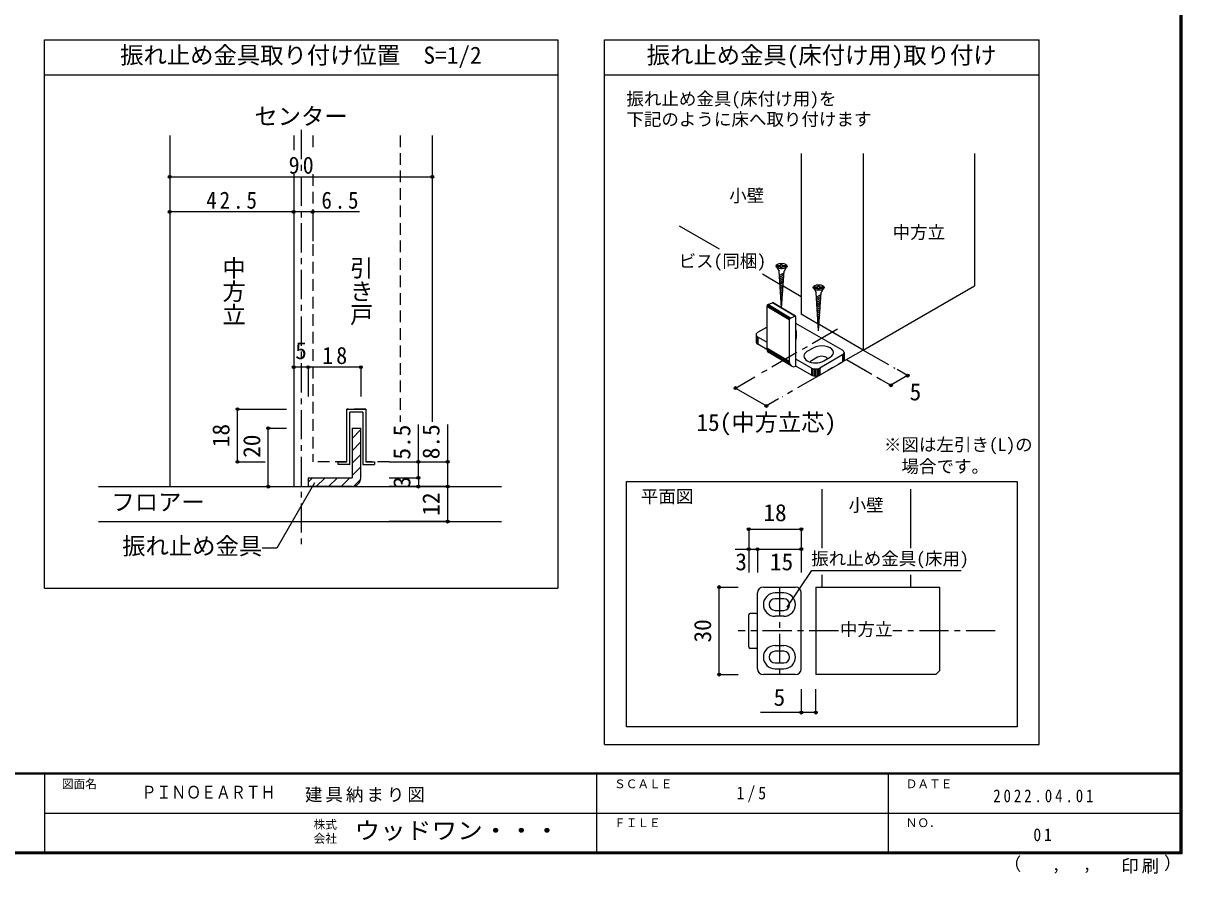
# Model space of a CAD drawing. Units: millimetres at full size, sheet at 1:5, with parts at other scales. Extents: x -973 to 977, y -718 to 696.
# Drawn here: x -17 to 977, y -718 to 11 of the extents above; entities that cross this region are included whole.
import ezdxf
from ezdxf.enums import TextEntityAlignment as Align

# ---------------------------------------------------------------- set-up
doc = ezdxf.new("R2010")
doc.units = ezdxf.units.MM
doc.header["$LTSCALE"] = 5
doc.header["$PDMODE"] = 32
doc.header["$PDSIZE"] = 2.5
doc.linetypes.add('CHAIN1', pattern=[8, 5, -1, 1, -1])
doc.linetypes.add('DASHED2', pattern=[3, 2, -1])
for name, color, linetype in [('0-6_扉', 6, 'Continuous'), ('0-7_金物', 7, 'Continuous'), ('0-A_文字', 3, 'Continuous'), ('0-B_寸法', 7, 'Continuous'), ('1-1_通り芯', 4, 'CHAIN1'), ('1-3_仕上げ', 2, 'Continuous'), ('1-4_枠', 3, 'Continuous'), ('1-6_扉', 7, 'DASHED2'), ('1-7_金物', 7, 'Continuous'), ('1-A_文字', 7, 'Continuous'), ('1-B_寸法', 7, 'Continuous'), ('F-0_補助線', 7, 'Continuous'), ('F-1_枠', 6, 'Continuous'), ('F-A_文字', 7, 'Continuous')]:
    doc.layers.add(name, color=color, linetype=linetype)
doc.styles.add('@ＭＳ ゴシック', font='')
doc.styles.add('ＭＳ ゴシック', font='')
doc.styles.get('@ＭＳ ゴシック').set_extended_font_data('@MS Gothic')
doc.styles.get('ＭＳ ゴシック').set_extended_font_data('MS Gothic')

msp = doc.modelspace()

# ---------------------------------------------------------------- linework, layer by layer
at = {"layer": '0-6_扉', "color": 2}
for p, q in [((650.484, -100.605), (650.484, -238.343)), ((703.517, -100.605), (703.517, -268.962)), ((798.976, -100.605), (798.976, -213.848)), ((703.517, -268.962), (798.976, -213.848)), ((664.981, -246.714), (650.484, -238.343)), ((703.517, -268.962), (665.706, -247.132))]:
    msp.add_line(p, q, dxfattribs=at)
at = {"layer": '0-6_扉', "color": 7}
for p, q in [((545.76, -162.571), (580.053, -182.371)), ((617.092, -203.755), (632.107, -212.424)), ((634.863, -214.015), (650.484, -223.034))]:
    msp.add_line(p, q, dxfattribs=at)
at = {"layer": '0-7_金物'}
for p, q in [((629.552, -198.241), (631.377, -201.401)), ((629.658, -196.469), (629.658, -197.503)), ((629.658, -196.469), (633.021, -196.469)), ((629.658, -197.503), (633.021, -197.503)), ((633.021, -194.953), (634.055, -194.953)), ((633.021, -196.469), (633.021, -194.953)), ((633.021, -199.019), (633.021, -197.503)), ((634.055, -196.469), (634.055, -194.953)), ((634.055, -196.469), (637.418, -196.469)), ((634.055, -197.503), (637.418, -197.503)), ((634.055, -199.019), (634.055, -197.503)), ((637.523, -198.241), (635.699, -201.401)), ((637.418, -197.503), (637.418, -196.469)), ((633.45, -232.703), (631.377, -201.401)), ((635.594, -202.975), (631.63, -205.22)), ((635.486, -204.603), (631.73, -206.73)), ((635.379, -206.232), (631.83, -208.241)), ((635.271, -207.86), (631.93, -209.751)), ((633.021, -199.019), (634.055, -199.019)), ((633.618, -232.803), (635.699, -201.401)), ((635.163, -209.488), (632.03, -211.261)), ((635.055, -211.116), (632.13, -212.772)), ((634.947, -212.744), (632.23, -214.282)), ((634.839, -214.372), (632.33, -215.793)), ((634.731, -216), (632.43, -217.303)), ((634.624, -217.628), (632.53, -218.814)), ((661.372, -216.612), (663.196, -219.772)), ((661.478, -214.84), (661.478, -215.874)), ((661.478, -214.84), (664.841, -214.84)), ((661.478, -215.874), (664.841, -215.874)), ((664.841, -213.324), (665.874, -213.324)), ((664.841, -214.84), (664.841, -213.324)), ((664.841, -217.39), (664.841, -215.874)), ((664.841, -217.39), (665.874, -217.39)), ((665.874, -214.84), (665.874, -213.324)), ((665.874, -214.84), (669.237, -214.84)), ((665.874, -215.874), (669.237, -215.874)), ((665.874, -217.39), (665.874, -215.874)), ((669.343, -216.612), (667.518, -219.772)), ((669.237, -215.874), (669.237, -214.84)), ((645.202, -239.862), (625.919, -228.371)), ((645.433, -239.873), (626.15, -228.382)), ((634.516, -219.257), (632.63, -220.324)), ((634.408, -220.885), (632.73, -221.834)), ((634.3, -222.513), (632.83, -223.345)), ((634.192, -224.141), (632.931, -224.855)), ((634.084, -225.769), (633.031, -226.366)), ((633.976, -227.397), (633.131, -227.876)), ((665.357, -252.391), (663.196, -219.772)), ((667.414, -221.346), (663.449, -223.591)), ((667.306, -222.975), (663.55, -225.101)), ((667.198, -224.603), (663.65, -226.612)), ((667.091, -226.231), (663.75, -228.122)), ((666.983, -227.859), (663.85, -229.633)), ((665.357, -252.391), (667.518, -219.772)), ((620.883, -231.529), (620.883, -267.253)), ((640.167, -243.02), (620.883, -231.529)), ((640.199, -242.726), (620.916, -231.235)), ((640.295, -242.425), (621.011, -230.934)), ((640.447, -242.137), (621.164, -230.646)), ((640.645, -241.882), (621.362, -230.391)), ((640.876, -241.676), (621.593, -230.186)), ((621.841, -230.045), (625.671, -228.438)), ((641.124, -241.536), (621.841, -230.045)), ((645.632, -239.962), (626.348, -228.471)), ((633.868, -229.025), (633.231, -229.386)), ((633.761, -230.654), (633.331, -230.897)), ((666.875, -229.487), (663.95, -231.143)), ((666.767, -231.115), (664.05, -232.653)), ((666.659, -232.743), (664.15, -234.164)), ((666.551, -234.372), (664.25, -235.674)), ((666.443, -236), (664.35, -237.185)), ((666.335, -237.628), (664.45, -238.695)), ((645.912, -282.828), (645.912, -240.609)), ((685.687, -269.05), (645.912, -246.086)), ((666.228, -239.256), (664.55, -240.206)), ((666.12, -240.884), (664.65, -241.716)), ((666.012, -242.512), (664.75, -243.226)), ((665.904, -244.14), (664.85, -244.737)), ((665.796, -245.768), (664.95, -246.247)), ((665.688, -247.397), (665.051, -247.758)), ((611.744, -255.782), (611.744, -261.905)), ((611.914, -256.529), (611.914, -262.653)), ((612.414, -257.225), (612.414, -263.349)), ((613.208, -253.74), (620.883, -249.309)), ((613.208, -257.823), (613.208, -263.947)), ((620.883, -262.254), (613.208, -257.823)), ((646.189, -252.72), (646.189, -258.844)), ((665.58, -249.025), (665.151, -249.268)), ((620.987, -268.438), (613.208, -263.947)), ((655.635, -270.07), (660.938, -267.009)), ((640.362, -280.342), (621.079, -268.852)), ((640.936, -281.668), (621.653, -270.177)), ((641.849, -282.63), (622.566, -271.14)), ((659.17, -284.359), (645.912, -276.704)), ((664.474, -275.174), (659.17, -278.235)), ((685.687, -273.132), (666.241, -284.359)), ((669.777, -278.235), (675.08, -275.174)), ((685.687, -273.132), (685.687, -279.256)), ((686.481, -272.534), (686.481, -278.658)), ((686.981, -271.838), (686.981, -277.962)), ((687.151, -271.091), (687.151, -277.215)), ((659.17, -290.483), (645.912, -282.828)), ((659.17, -284.359), (659.17, -290.483)), ((660.206, -284.818), (660.206, -290.942)), ((661.412, -285.106), (661.412, -291.23)), ((662.706, -285.205), (662.706, -291.328)), ((664, -285.106), (664, -291.23)), ((665.206, -284.818), (665.206, -290.942)), ((685.687, -279.256), (666.241, -290.483)), ((666.241, -284.359), (666.241, -290.483)), ((500.517, -381.712), (835.376, -381.712)), ((835.376, -381.712), (835.376, -591.831))]:
    msp.add_line(p, q, dxfattribs=at)
for points in [[(641.124, -241.536), (644.954, -239.929), (625.671, -228.438)], [(640.167, -243.02), (640.167, -278.743), (620.883, -267.253)], [(835.376, -591.831), (500.517, -591.831), (500.517, -381.712)]]:
    msp.add_lwpolyline(points, dxfattribs=at)
for centre in [(633.538, -196.986), (665.357, -215.357)]:
    msp.add_ellipse(centre, major_axis=(4.71, 0), ratio=0.5, dxfattribs=at)
for centre, major_axis, ratio, start_param, end_param in [((625.671, -229.521), (0.64, 1.074), 0.663414, 6.2296055, 7.0150037), ((621.841, -231.127), (0.64, 1.074), 0.663414, 0.7318184, 2.3026147), ((641.124, -242.618), (0.64, 1.074), 0.663414, 0.7318184, 2.3026147), ((644.954, -241.011), (0.64, 1.074), 0.663414, 5.4442074, 7.0150037), ((616.744, -255.782), (-5, 0), 0.57735, 5.4977871, 7.0685835), ((636.189, -252.72), (10, 0), 0.57735, 6.047146, 6.5192246), ((636.189, -258.844), (10, 0), 0.57735, 6.047146, 6.5192246), ((616.744, -261.905), (-5, 0), 0.57735, 6.2831853, 7.0685835), ((626.628, -264.842), (3.839, 6.443), 0.663414, 2.3026147, 3.0880129), ((668.009, -271.091), (10, 0), 0.57735, 5.4977871, 8.6393798), ((662.706, -274.153), (10, 0), 0.57735, 2.3561945, 5.4977871), ((668.009, -277.215), (5, 0), 0.57735, 0.2617994, 2.3561945), ((682.151, -271.091), (-5, 0), 0.57735, 2.3561945, 3.9269908), ((682.151, -277.215), (-5, 0), 0.57735, 2.3561945, 3.1415927), ((645.912, -276.333), (3.839, 6.443), 0.663414, 2.3026147, 3.873411), ((662.706, -280.277), (5, 0), 0.57735, 2.3561945, 2.7802255), ((662.706, -282.318), (-5, 0), 0.57735, 0.7853982, 2.3561945), ((662.706, -288.442), (-5, 0), 0.57735, 0.7853982, 2.3561945)]:
    msp.add_ellipse(centre, major_axis=major_axis, ratio=ratio, start_param=start_param, end_param=end_param, dxfattribs=at)
at = {"layer": '0-A_文字'}
for p, q in [((1.653, -473), (1.653, -3)), ((1.653, -3), (441.653, -3)), ((441.653, -3), (441.653, -473)), ((481.653, -3), (854.365, -3)), ((481.653, -607.133), (481.653, -3)), ((854.365, -607.133), (854.365, -3)), ((1.653, -33), (441.653, -33)), ((481.653, -33), (854.365, -33)), ((1.653, -473), (441.653, -473)), ((481.653, -607.133), (854.365, -607.133))]:
    msp.add_line(p, q, dxfattribs=at)
at = {"layer": '0-A_文字', "color": 4}
for p, q in [((638.374, -489.374), (659.598, -458.007)), ((659.598, -458.007), (787.586, -458.007))]:
    msp.add_line(p, q, dxfattribs=at)
at = {"layer": '0-B_寸法', "color": 4, "linetype": 'CHAIN1'}
for p, q in [((681.42, -251.101), (612.849, -290.691)), ((703.517, -268.962), (634.052, -309.067)), ((689.222, -277.215), (718.619, -294.187)), ((703.517, -268.962), (730.623, -284.612))]:
    msp.add_line(p, q, dxfattribs=at)
at = {"layer": '0-B_寸法', "color": 4}
for p, q in [((741.554, -290.923), (732.583, -285.743)), ((594.065, -301.535), (610.708, -291.926)), ((718.619, -294.187), (727.26, -299.176)), ((741.554, -290.923), (727.26, -299.176)), ((594.065, -301.535), (620.581, -316.845)), ((631.039, -310.807), (620.581, -316.845))]:
    msp.add_line(p, q, dxfattribs=at)
at = {"layer": '0-B_寸法'}
for p in [(727.26, -299.176), (741.554, -290.923), (594.065, -301.535), (620.581, -316.845)]:
    msp.add_point(p, dxfattribs=at)
at = {"layer": '1-1_通り芯'}
msp.add_line((221.653, -80.352), (221.653, -438.29), dxfattribs=at)
at = {"layer": '1-3_仕上げ'}
for p, q in [((48.147, -385.943), (393.641, -385.943)), ((48.147, -415.943), (393.641, -415.943))]:
    msp.add_line(p, q, dxfattribs=at)
at = {"layer": '1-4_枠'}
for p, q in [((109.153, -85.152), (109.153, -385.943)), ((215.403, -85.152), (215.403, -97.798)), ((334.153, -85.152), (334.153, -330.349)), ((215.403, -118.317), (215.403, -385.943)), ((662.967, -472.113), (662.967, -547.113)), ((662.967, -472.113), (769.217, -472.113)), ((769.217, -543.577), (769.217, -472.113)), ((769.217, -543.577), (765.681, -547.113)), ((765.681, -547.113), (662.967, -547.113))]:
    msp.add_line(p, q, dxfattribs=at)
at = {"layer": '1-4_枠', "color": 7}
for p, q in [((667.967, -388.163), (667.967, -438.736)), ((744.217, -388.163), (744.217, -438.736)), ((667.967, -461.704), (667.967, -472.113)), ((744.217, -461.704), (744.217, -472.113))]:
    msp.add_line(p, q, dxfattribs=at)
at = {"layer": '1-4_枠', "color": 4, "linetype": 'CHAIN1'}
for p, q in [((631.717, -472.113), (631.717, -547.113)), ((682.316, -509.613), (596.263, -509.613)), ((816.717, -509.613), (729.041, -509.613))]:
    msp.add_line(p, q, dxfattribs=at)
at = {"layer": '1-6_扉'}
for p, q in [((231.653, -85.152), (231.653, -97.798)), ((306.653, -85.152), (306.653, -330.349)), ((231.653, -118.317), (231.653, -364.693)), ((261.028, -364.693), (261.028, -319.693)), ((277.278, -319.693), (261.028, -319.693)), ((277.278, -319.693), (277.278, -364.693)), ((261.028, -364.693), (231.653, -364.693)), ((297.278, -364.693), (277.278, -364.693))]:
    msp.add_line(p, q, dxfattribs=at)
at = {"layer": '1-7_金物'}
for p, q in [((261.028, -364.693), (261.028, -319.693)), ((261.028, -319.693), (277.278, -319.693)), ((263.528, -367.193), (263.528, -322.193)), ((274.778, -322.193), (263.528, -322.193)), ((274.778, -322.193), (274.778, -367.193)), ((277.278, -319.693), (277.278, -364.693)), ((253.528, -364.693), (261.028, -364.693)), ((253.528, -367.193), (253.528, -364.693)), ((263.528, -367.193), (253.528, -367.193)), ((274.778, -367.193), (284.778, -367.193)), ((277.278, -364.693), (284.778, -364.693)), ((284.778, -364.693), (284.778, -367.193)), ((617.967, -472.113), (645.467, -472.113)), ((612.967, -542.113), (612.967, -477.113)), ((635.467, -477.113), (627.967, -477.113)), ((635.467, -482.113), (627.967, -482.113)), ((650.467, -542.113), (650.467, -477.113)), ((605.467, -523.363), (605.467, -495.863)), ((611.717, -494.613), (606.717, -494.613)), ((627.967, -492.113), (635.467, -492.113)), ((635.467, -497.113), (627.967, -497.113)), ((611.717, -524.613), (606.717, -524.613)), ((627.967, -522.113), (635.467, -522.113)), ((635.467, -527.113), (627.967, -527.113)), ((627.967, -537.113), (635.467, -537.113)), ((627.967, -542.113), (635.467, -542.113)), ((645.467, -547.113), (617.967, -547.113))]:
    msp.add_line(p, q, dxfattribs=at)
at = {"layer": '1-7_金物', "color": 3}
for p, q in [((265.403, -335.943), (272.903, -335.943)), ((265.403, -335.943), (265.403, -378.443)), ((272.903, -378.443), (272.903, -335.943)), ((227.903, -378.443), (227.903, -385.943)), ((227.903, -378.443), (265.403, -378.443)), ((265.403, -385.943), (227.903, -385.943))]:
    msp.add_line(p, q, dxfattribs=at)
at = {"layer": '1-7_金物', "color": 4}
for p, q in [((265.403, -344.649), (272.903, -337.149)), ((265.403, -355.255), (272.903, -347.755)), ((265.403, -365.862), (272.903, -358.362)), ((265.403, -376.468), (272.903, -368.968)), ((227.903, -382.149), (231.609, -378.443)), ((234.716, -385.943), (242.216, -378.443)), ((245.323, -385.943), (252.822, -378.443)), ((255.929, -385.943), (263.429, -378.443)), ((266.638, -385.841), (272.803, -379.675))]:
    msp.add_line(p, q, dxfattribs=at)
at = {"layer": '1-7_金物', "color": 3}
msp.add_arc((265.403, -378.443), 7.5, 270, 0, dxfattribs=at)
at = {"layer": '1-7_金物'}
for centre, radius, start, end in [((617.967, -477.113), 5, 90, 180), ((645.467, -477.113), 5, 0, 90), ((627.967, -487.113), 10, 90, 270), ((627.967, -487.113), 5, 90, 270), ((635.467, -487.113), 10, 270, 90), ((635.467, -487.113), 5, 270, 90), ((606.717, -495.863), 1.25, 90, 180), ((611.717, -495.863), 1.25, 0, 90), ((606.717, -523.363), 1.25, 180, 270), ((611.717, -523.363), 1.25, 270, 0), ((627.967, -532.113), 10, 90, 270), ((635.467, -532.113), 10, 270, 90), ((627.967, -532.113), 5, 90, 270), ((635.467, -532.113), 5, 270, 90), ((617.967, -542.113), 5, 180, 270), ((645.467, -542.113), 5, 270, 0)]:
    msp.add_arc(centre, radius, start, end, dxfattribs=at)
at = {"layer": '1-A_文字'}
for p, q in [((233.203, -382.731), (200.911, -438.662)), ((200.911, -438.662), (188.411, -438.662))]:
    msp.add_line(p, q, dxfattribs=at)
at = {"layer": '1-B_寸法', "color": 4}
for p, q in [((109.153, -120.581), (334.153, -120.581)), ((215.403, -150.581), (109.153, -150.581)), ((109.153, -150.581), (109.153, -175.581)), ((215.403, -150.581), (215.403, -175.581)), ((271.653, -150.581), (215.403, -150.581)), ((231.653, -150.581), (231.653, -175.581)), ((227.903, -283.667), (215.403, -283.667)), ((215.403, -283.667), (215.403, -308.667)), ((272.903, -283.667), (227.903, -283.667)), ((227.903, -283.667), (227.903, -308.667)), ((272.903, -283.667), (272.903, -308.667)), ((167.207, -319.693), (209.153, -319.693)), ((167.207, -364.693), (167.207, -319.693)), ((193.623, -385.943), (193.623, -335.943)), ((193.623, -335.943), (209.153, -335.943)), ((322.278, -378.443), (322.278, -332.849)), ((347.278, -332.849), (347.278, -385.943)), ((167.207, -364.693), (190.987, -364.693)), ((297.278, -364.693), (347.278, -364.693)), ((193.623, -385.943), (209.153, -385.943)), ((347.278, -385.943), (297.278, -385.943)), ((605.467, -422.505), (605.467, -439.613)), ((593.902, -439.613), (612.967, -439.613)), ((605.467, -439.613), (605.467, -459.613)), ((612.967, -439.613), (650.467, -439.613)), ((612.967, -439.613), (612.967, -459.613)), ((650.467, -439.613), (650.467, -459.613)), ((580.084, -547.113), (596.263, -547.113)), ((650.467, -559.613), (650.467, -579.629)), ((662.967, -579.629), (662.967, -559.613)), ((662.967, -579.629), (615.589, -579.629))]:
    msp.add_line(p, q, dxfattribs=at)
for points in [[(297.278, -378.443), (322.278, -378.443), (322.278, -385.943)], [(347.278, -385.943), (347.278, -415.943), (297.278, -415.943)], [(605.467, -422.505), (650.467, -422.505), (650.467, -439.613)], [(580.084, -547.113), (580.084, -472.113), (596.263, -472.113)]]:
    msp.add_lwpolyline(points, dxfattribs=at)
at = {"layer": '1-B_寸法'}
for p in [(109.153, -120.581), (334.153, -120.581), (109.153, -150.581), (215.403, -150.581), (231.653, -150.581), (215.403, -283.667), (227.903, -283.667), (272.903, -283.667), (167.207, -319.693), (193.623, -335.943), (167.207, -364.693), (322.278, -364.693), (347.278, -364.693), (322.278, -378.443), (193.623, -385.943), (322.278, -385.943), (347.278, -385.943), (347.278, -415.943), (605.467, -422.505), (650.467, -422.505), (605.467, -439.613), (612.967, -439.613), (650.467, -439.613), (580.084, -472.113), (580.084, -547.113), (650.467, -579.629), (662.967, -579.629)]:
    msp.add_point(p, dxfattribs=at)
at = {"layer": 'F-1_枠'}
for p, q in [((974.986, 695.833), (974.986, -700.833)), ((975.82, 695.833), (975.82, -700.833)), ((976.653, 695.833), (976.653, -700.833)), ((976.653, -631.667), (-973.347, -631.667)), ((976.653, -632.5), (-973.347, -632.5)), ((1.653, -632.5), (1.653, -699.167)), ((474.986, -632.5), (474.986, -699.167)), ((724.986, -632.5), (724.986, -699.167)), ((1.653, -665.833), (974.986, -665.834)), ((976.653, -699.167), (-973.347, -699.167)), ((976.653, -700), (-973.347, -700)), ((976.653, -700.833), (-973.347, -700.833))]:
    msp.add_line(p, q, dxfattribs=at)

# ---------------------------------------------------------------- texts
at = {"layer": '0-A_文字', "color": 7, "style": 'ＭＳ ゴシック'}
for s, height, p in [('振れ止め金具取り付け位置\u3000S=1/2', 14.66, (66.653, -28)), ('振れ止め金具(床付け用)取り付け', 14.66, (518.009, -28)), ('振れ止め金具(床付け用)を', 11, (500.562, -62.459)), ('下記のように床へ取り付けます', 11, (500.562, -79.995)), ('小壁', 11, (588.671, -145.376)), ('中方立', 11, (728.746, -176.824)), ('平面図', 11, (512.959, -403.189)), ('小壁', 11, (691.092, -410.621)), ('中方立', 11, (683.592, -517.113))]:
    msp.add_text(s, height=height, dxfattribs=at).set_placement(p, align=Align.BOTTOM_LEFT)
at = {"layer": '0-B_寸法', "style": 'ＭＳ ゴシック'}
for s, height, p in [('ビス(同梱)', 11, (545.285, -201.501)), ('5', 14.66, (743.325, -316.492)), ('15(中方立芯)', 14.66, (560.581, -342.705)), ('※図は左引き(L)の', 11, (721.315, -358.851)), ('\u3000場合です。', 11, (721.315, -377.432))]:
    msp.add_text(s, height=height, dxfattribs=at).set_placement(p, align=Align.BOTTOM_LEFT)
at = {"layer": '1-A_文字', "style": 'ＭＳ ゴシック'}
for s, height, p in [('センター', 14.66, (181.653, -80.352)), ('フロアー', 14.66, (59.16, -410.943)), ('振れ止め金具', 14.66, (68.411, -448.662)), ('振れ止め金具(床用)', 11, (659.002, -456.508))]:
    msp.add_text(s, height=height, dxfattribs=at).set_placement(p, align=Align.BOTTOM_LEFT)
at = {"layer": '1-A_文字', "style": '@ＭＳ ゴシック'}
for s, p in [('中方立', (152.278, -188.511)), ('引き戸', (261.653, -188.511))]:
    msp.add_text(s, height=14.66, rotation=270, dxfattribs=at).set_placement(p, align=Align.BOTTOM_LEFT)
at = {"layer": '1-B_寸法', "style": 'ＭＳ ゴシック'}
for s, p in [('5', (216.653, -281.167)), ('18', (617.967, -420.005)), ('3', (593.902, -462.113)), ('15', (623.592, -462.113)), ('5', (626.717, -578.24))]:
    msp.add_text(s, height=14.66, dxfattribs=at).set_placement(p, align=Align.BOTTOM_LEFT)
for s, p in [('18', (164.707, -352.193)), ('5.5', (319.778, -362.849)), ('8.5', (344.778, -362.491)), ('20', (191.123, -361.343)), ('3', (319.778, -387.193)), ('12', (344.778, -410.943)), ('30', (577.584, -519.613))]:
    msp.add_text(s, height=14.66, rotation=90, dxfattribs=at).set_placement(p, align=Align.BOTTOM_LEFT)
at = {"layer": '1-B_寸法', "char_height": 14.66, "attachment_point": 7, "style": 'ＭＳ ゴシック'}
for s, insert in [('\\T1.27;\\W0.95;90', (211.028, -118.081)), ('\\T1.28;\\W0.9;42.5', (140.403, -148.081)), ('\\T1.27;\\W0.9;6.5', (239.153, -148.081)), ('\\T1.27;\\W0.95;18', (239.778, -281.167))]:
    msp.add_mtext(s, dxfattribs=dict(at, insert=insert))
at = {"layer": 'F-0_補助線', "style": 'ＭＳ ゴシック', "width": 0.85}
msp.add_text('ＰＩＮＯＥＡＲＴＨ', height=11, dxfattribs=at).set_placement((84.986, -656.667), align=Align.BOTTOM_LEFT)
at = {"layer": 'F-0_補助線', "insert": (224.986, -656.667), "char_height": 11, "attachment_point": 7, "style": 'ＭＳ ゴシック'}
msp.add_mtext('\\T1.17;建具納まり図', dxfattribs=at)
at = {"layer": 'F-A_文字', "style": 'ＭＳ ゴシック'}
for s, height, p in [('図面名', 7.331, (16.653, -646.667)), ('ＳＣＡＬＥ', 7.331, (489.986, -646.667)), ('ＤＡＴＥ', 7.331, (739.986, -646.667)), ('株式', 7.331, (232.486, -681.5)), ('ＦＩＬＥ', 7.331, (489.986, -680)), ('ＮＯ．', 7.331, (739.986, -680.001)), ('会社', 7.331, (232.486, -693.5)), ('（', 11, (823.992, -718.052)), ('）', 11, (961.387, -717.355)), (',', 11, (865.199, -718.052)), (',', 11, (891.686, -717.588))]:
    msp.add_text(s, height=height, dxfattribs=at).set_placement(p, align=Align.BOTTOM_LEFT)
at = {"layer": 'F-A_文字', "style": 'ＭＳ ゴシック', "width": 1.1}
msp.add_text('ウッドワン・・・', height=14.66, dxfattribs=at).set_placement((267.486, -692.5), align=Align.BOTTOM_LEFT)
at = {"layer": 'F-A_文字', "char_height": 11, "attachment_point": 7, "style": 'ＭＳ ゴシック'}
for s, insert in [('\\T1.38;\\W0.9;1/5', (594.986, -656.667)), ('\\T1.39;\\W0.85;2022.04.01', (814.986, -656.667)), ('\\T1.36;\\W0.9;01', (849.361, -690.001)), ('\\T1.17;印刷', (924.678, -717.82))]:
    msp.add_mtext(s, dxfattribs=dict(at, insert=insert))

doc.saveas('drawing.dxf')
